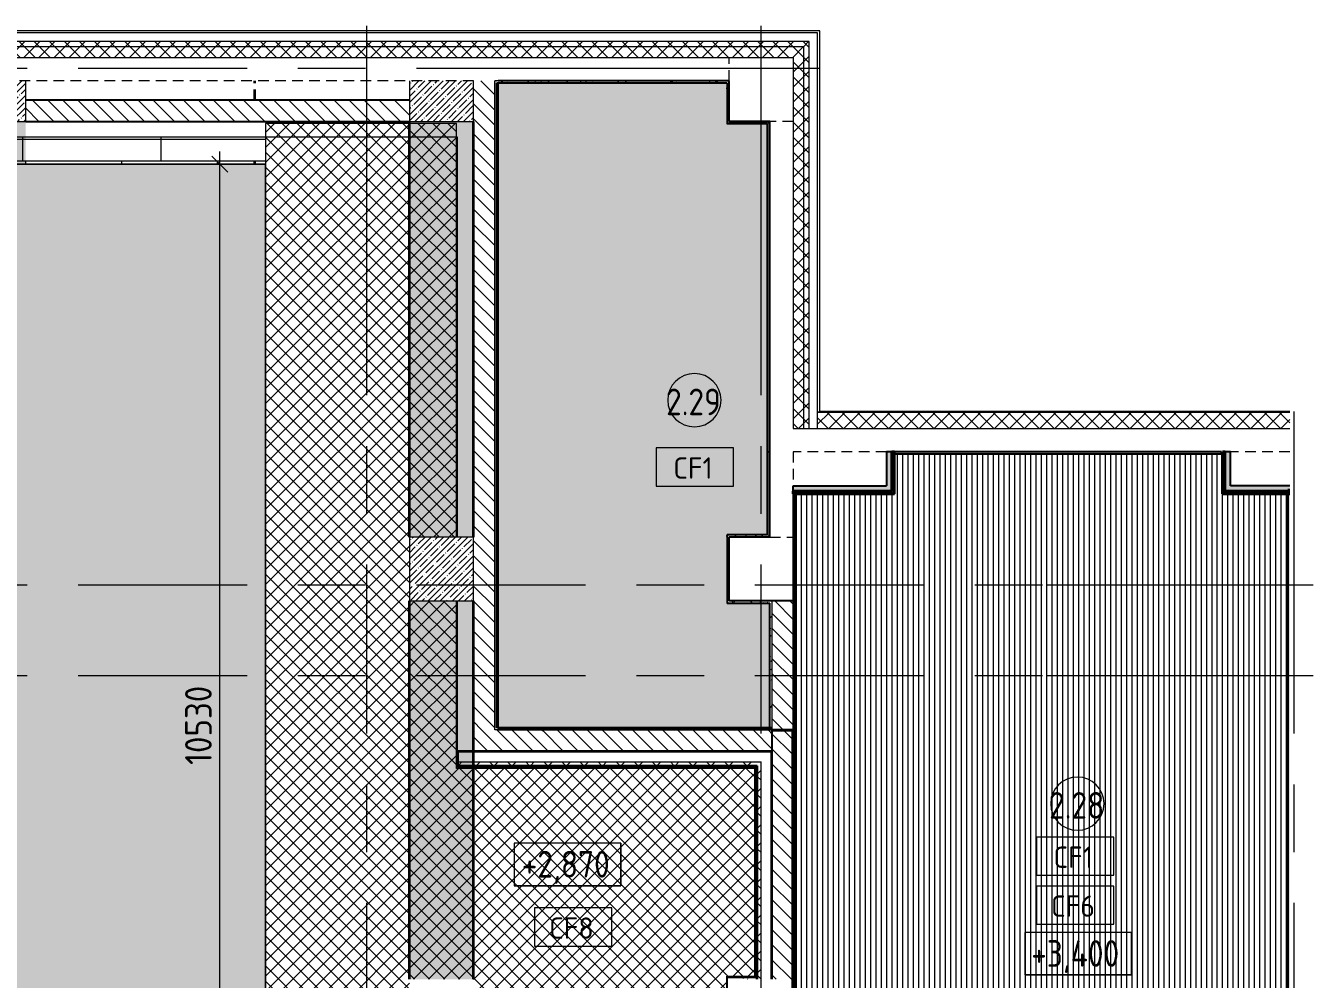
# Model space of a CAD drawing. Header units: millimetres. Extents: x -2911 to 191903, y -8553 to 29000.
# Drawn here: x 26410 to 38490, y 18450 to 27398 of the extents above; entities that cross this region are included whole.
import ezdxf

# ---------------------------------------------------------------- set-up
doc = ezdxf.new("R2010")
doc.units = ezdxf.units.MM
for name, pattern in [('200_ШТРИХ__ш1_п0_6_', [160, 100, -60]), ('200_ШТРИХ_ш1п0_6_', [160, 100, -60]), ('Осевая', [3175, 635, -476.25, 1587.5, -476.25])]:
    doc.linetypes.add(name, pattern=pattern)
for name, color, linetype, lineweight in [('A-ANNO-DIMS', 7, 'Continuous', 9), ('A-ANNO-DIMS-100', 7, 'Continuous', 9), ('A-AREA-1', 7, '200_ШТРИХ_ш1п0_6_', 35), ('A-AREA-IDEN', 7, 'Continuous', 9), ('A-CLNG', 7, 'Continuous', 9), ('A-CLNG-IDEN', 7, 'Continuous', 9), ('A-CLNG-PATT', 7, 'Continuous', 9), ('A-DETL-MBND', 7, '200_ШТРИХ__ш1_п0_6_', 9), ('A-DETL-MBND-1', 7, 'Continuous', 9), ('A-FLOR', 7, 'Continuous', 9), ('A-FLOR-1', 7, 'Continuous', 35), ('A-FLOR-PATT', 7, 'Continuous', 9), ('A-GENM', 7, 'Continuous', 9), ('A-WALL', 7, 'Continuous', 9), ('A-WALL-PATT', 7, 'Continuous', 9), ('G-ANNO-DIMS', 7, 'Continuous', 9), ('I-WALL', 7, 'Continuous', 9), ('S-COLS', 7, 'Continuous', 9), ('S-STRS', 7, 'Continuous', 13), ('Оси', 7, 'Continuous', 9), ('Оси-2', 7, 'Осевая', 9)]:
    doc.layers.add(name, color=color, linetype=linetype, lineweight=lineweight)
for name, color, linetype, lineweight, true_color in [('A-WALL-1', 7, 'Continuous', 25, 0x3c3c3c), ('A-WALL-2', 7, 'Continuous', 35, 0x3c3c3c), ('A-WALL-3', 7, 'Continuous', 13, 0x3c3c3c), ('A-WALL-FNSH-1', 7, 'Continuous', 9, 0x3c3c3c), ('A-WALL-FNSH-2', 7, 'Continuous', 13, 0x3c3c3c)]:
    doc.layers.add(name, color=color, linetype=linetype, lineweight=lineweight, true_color=true_color)
doc.styles.add('GOST Common', font='GOST_Common.ttf', dxfattribs={"width": 0.9, "height": 250})
doc.styles.add('GOST Common_1', font='GOST_Common.ttf', dxfattribs={"height": 200})
doc.styles.add('ISOCPEUR', font='isocpeur.ttf', dxfattribs={"width": 0.9, "height": 250})
doc.dimstyles.new('ISO-2_5_0_9К_БОЛЬШОЙ', dxfattribs={"dimscale": 304.8, "dimtxt": 248.995294, "dimasz": 0.492126, "dimexe": 0.393701, "dimexo": 0.984252, "dimgap": 0, "dimtad": 1, "dimdec": 0, "dimrnd": 10, "dimzin": 0, "dimdsep": 46, "dimtxsty": 'ISOCPEUR', "dimblk1": 'OBLIQUE', "dimblk2": 'OBLIQUE', "dimsah": 1, "dimcen": 0.09, "dimdle": 0.393701, "dimazin": 0, "dimtfac": 1, "dimtdec": 4, "dimtix": 1, "dimtmove": 0, "dimatfit": 3, "dimfxl": 1, "dimtvp": 1, "dimtolj": 1, "dimtzin": 0, "dimarcsym": 2})
pattern_1 = [(45, (0, 0), (-70.71068, 70.71068), []), (135, (0, 0), (-70.71068, -70.71068), [])]
pattern_2 = [(135, (0, 0), (-70.71068, -70.71068), [])]
pattern_3 = [(0, (0, 0), (121.92, 30.48), [10.058, -81.382, 10.058, -81.382, -487.68]), (0, (0, 0), (121.92, 30.48), [-182.88, 10.058, -172.822, 10.058, -81.382, -213.36]), (0, (0, 0), (121.92, 30.48), [-457.2, 10.058, -50.902, 10.058, -142.342]), (120, (45.72, 15.24), (-87.356454, 90.345817), [10.058, -81.382, 10.058, -81.382, -487.68]), (120, (45.72, 15.24), (-87.356454, 90.345817), [-182.88, 10.058, -172.822, 10.058, -81.382, -213.36]), (120, (45.72, 15.24), (-87.356454, 90.345817), [-457.2, 10.058, -50.902, 10.058, -142.342]), (240, (60.96, 76.2), (-34.563546, -120.825817), [10.058, -81.382, 10.058, -81.382, -487.68]), (240, (60.96, 76.2), (-34.563546, -120.825817), [-182.88, 10.058, -172.822, 10.058, -81.382, -213.36]), (240, (60.96, 76.2), (-34.563546, -120.825817), [-457.2, 10.058, -50.902, 10.058, -142.342])]
pattern_4 = [(0, (0, 0), (406.4, 101.6), [33.528, -271.272, 33.528, -271.272, -1625.6]), (0, (0, 0), (406.4, 101.6), [-609.6, 33.528, -576.072, 33.528, -271.272, -711.2]), (0, (0, 0), (406.4, 101.6), [-1524, 33.528, -169.672, 33.528, -474.472]), (120, (152.4, 50.8), (-291.18818, 301.15272), [33.528, -271.272, 33.528, -271.272, -1625.6]), (120, (152.4, 50.8), (-291.18818, 301.15272), [-609.6, 33.528, -576.072, 33.528, -271.272, -711.2]), (120, (152.4, 50.8), (-291.18818, 301.15272), [-1524, 33.528, -169.672, 33.528, -474.472]), (240, (203.2, 254), (-115.21182, -402.75272), [33.528, -271.272, 33.528, -271.272, -1625.6]), (240, (203.2, 254), (-115.21182, -402.75272), [-609.6, 33.528, -576.072, 33.528, -271.272, -711.2]), (240, (203.2, 254), (-115.21182, -402.75272), [-1524, 33.528, -169.672, 33.528, -474.472])]
pattern_5 = [(135, (0, 0), (-84.8528, -84.8528), []), (225, (0, 0), (84.8528, -84.8528), [])]
pattern_6 = [(45, (0, 0), (-106.066, 106.066), []), (135, (0, 0), (-106.066, -106.066), [])]
pattern_7 = [(180, (45880, 41582), (4e-13, -3050), []), (270, (45880, 41582.1), (1300, 8e-14), [])]

# ---------------------------------------------------------------- blocks, each defined once
blk = doc.blocks.new('BSC_Колонна _Прямоугольная - 600х600-V6-План потолков с обозначением видов отделки и геометрии 2 этажа в осях 1-12')
at = {"layer": 'S-COLS'}
h = blk.add_hatch(dxfattribs=at)
h.set_pattern_fill('FP_6', color=256, style=0, pattern_type=2)
h.set_pattern_definition([(45, (-26110, -26800), (-57.02463, 57.02463), []), (45, (-26052.975, -26800), (-57.02463, 57.02463), [100.806, -20.161, 3.353, -16.808])])
h.paths.add_polyline_path([(-300, -300), (300, -300), (300, 80), (-300, 80)])
for p, q in [((-300, 80), (-300, -300)), ((300, -300), (300, 80)), ((-300, -300), (300, -300))]:
    blk.add_line(p, q, dxfattribs=at)
blk = doc.blocks.new('BSC_Колонна _Прямоугольная - 600х600-V10-План потолков с обозначением видов отделки и геометрии 2 этажа в осях 1-12')
at = {"layer": 'S-COLS'}
h = blk.add_hatch(dxfattribs=at)
h.set_pattern_fill('FP_15', color=256, style=0, pattern_type=2)
h.set_pattern_definition([(45, (-30310, -26800), (-57.02463, 57.02463), []), (45, (-30252.975, -26800), (-57.02463, 57.02463), [100.806, -20.161, 3.353, -16.808])])
h.paths.add_polyline_path([(-262, -300), (300, -300), (300, 80), (-300, 80), (-300, -300)])
for p, q in [((-300, 80), (-300, -300)), ((300, -300), (300, 80)), ((-300, -300), (300, -300))]:
    blk.add_line(p, q, dxfattribs=at)
blk = doc.blocks.new('Перекрытия 3 - Перекрытия 4-20977624-План потолков с обозначением видов отделки и геометрии 2 этажа в осях 1-12')
at = {"layer": 'S-STRS'}
for p, q in [((22810, 26099), (22810, 26131)), ((23710, 26099), (23710, 26131)), ((24610, 26099), (24610, 26131)), ((25510, 26099), (25510, 26131)), ((26410, 26099), (26410, 26131)), ((26410, 26099), (26410, 26131)), ((27310, 26099), (27310, 26131)), ((28210, 26099), (28210, 26131))]:
    blk.add_line(p, q, dxfattribs=at)
blk = doc.blocks.new('BSC_Колонна _Прямоугольная - 600х600-V18-План потолков с обозначением видов отделки и геометрии 2 этажа в осях 1-12')
at = {"layer": 'A-DETL-MBND'}
blk.add_line((80, 300), (300, 300), dxfattribs=at)
blk = doc.blocks.new('Стены наклон_ амфитеатр1 - Стены наклон_ амфитеатр-33007412-План потолков с обозначением видов отделки и геометрии 2 этажа в осях 1-12')
at = {"layer": 'A-WALL-PATT'}
h = blk.add_hatch(dxfattribs=at)
h.set_pattern_fill('FP_53', color=256, style=0, pattern_type=2)
h.set_pattern_definition(pattern_7)
h.paths.add_polyline_path([(21915, 26131), (22510, 26131), (22510, 26351), (21915, 26351)])
h.paths.add_polyline_path([(25810, 26131), (26410, 26131), (26410, 26351), (25810, 26351)])
h.paths.add_polyline_path([(30450, 26131), (30460, 26131), (30460, 26351), (30450, 26351), (30450, 26341)])
h = blk.add_hatch(dxfattribs=at)
h.set_pattern_fill('FP_53', color=256, style=0, pattern_type=2)
h.set_pattern_definition(pattern_7)
h.paths.add_polyline_path([(22510, 26131), (25810, 26131), (25810, 26351), (22510, 26351)])
h.paths.add_polyline_path([(26410, 26131), (28660, 26131), (28660, 26351), (26410, 26351)])
at = {"layer": 'A-WALL'}
for p, q in [((21915, 26131), (22510, 26131)), ((22510, 26131), (25810, 26131)), ((25810, 26131), (26410, 26131)), ((26410, 26131), (28660, 26131)), ((30450, 26131), (30460, 26131))]:
    blk.add_line(p, q, dxfattribs=at)
blk = doc.blocks.new('Потолок - Тип 1-33095751-План потолков с обозначением видов отделки и геометрии 2 этажа в осях 1-12')
at = {"layer": 'A-GENM'}
for p, q in [((1011, 10280), (1605, 10280)), ((1605, 10280), (4905, 10280)), ((4905, 10280), (5505, 10280)), ((5505, 10280), (7755, 10280)), ((7755, -250), (7755, 10280)), ((1605, -250), (1011, -250)), ((4905, -250), (1605, -250)), ((5505, -250), (4905, -250)), ((7755, -250), (5505, -250))]:
    blk.add_line(p, q, dxfattribs=at)
blk = doc.blocks.new('BSC_Колонна _Прямоугольная - 600х600-V36-План потолков с обозначением видов отделки и геометрии 2 этажа в осях 1-12')
at = {"layer": 'S-COLS'}
h = blk.add_hatch(dxfattribs=at)
h.set_pattern_fill('FP_55', color=256, style=0, pattern_type=2)
h.set_pattern_definition([(45, (-30310, -22300), (-57.02463, 57.02463), []), (45, (-30252.975, -22300), (-57.02463, 57.02463), [100.806, -20.161, 3.353, -16.808])])
h.paths.add_polyline_path([(-300, -300), (300, -300), (300, 300), (-300, 300)])
for p, q in [((300, 300), (-300, 300)), ((-300, 300), (-300, -300)), ((300, -300), (300, 300)), ((-300, -300), (300, -300))]:
    blk.add_line(p, q, dxfattribs=at)
blk = doc.blocks.new('Марка_Помещения - Номер-25198446-План потолков с обозначением видов отделки и геометрии 2 этажа в осях 1-12')
at = {"layer": 'A-AREA-IDEN'}
for start, end in [(360, 180), (180, 360)]:
    blk.add_arc((0, 0), 2.5, start, end, dxfattribs=at)
blk = doc.blocks.new('М_потолков - Марка_ Имя типа-25382930-План потолков с обозначением видов отделки и геометрии 2 этажа в осях 1-12')
at = {"layer": 'A-CLNG-IDEN'}
for p, q in [((3.625, 1.984375), (-3.625, 1.984375)), ((-3.625, 1.984375), (-3.625, -1.59375)), ((3.625, -1.59375), (3.625, 1.984375)), ((-3.625, -1.59375), (3.625, -1.59375))]:
    blk.add_line(p, q, dxfattribs=at)
blk = doc.blocks.new('Высотные отметки - 10х4_h_-17668695-План потолков с обозначением видов отделки и геометрии 2 этажа в осях 1-12')
at = {"layer": 'G-ANNO-DIMS'}
for p, q in [((-5, 4), (-5, 0)), ((5, 4), (-5, 4)), ((5, 4), (-5, 4)), ((-5, 4), (-5, 0)), ((5, 4), (5, 0)), ((5, 0), (5, 4)), ((5, 0), (-5, 0)), ((-5, 0), (5, 0))]:
    blk.add_line(p, q, dxfattribs=at)
blk = doc.blocks.new('DIMBLOCK79-План потолков с обозначением видов отделки и геометрии 2 этажа в осях 1-12')
at = {"layer": 'A-ANNO-DIMS-100'}
for p, q in [((28232, 15450), (28232, 26219)), ((28426, 26099), (28112, 26099)), ((28232, 26099), (28426, 26099)), ((28426, 15570), (28112, 15570)), ((28232, 15570), (28426, 15570))]:
    blk.add_line(p, q, dxfattribs=at)
at = {"layer": 'A-ANNO-DIMS-100', "lineweight": 20}
for p, q in [((28232, 26099), (28157, 26174)), ((28232, 26099), (28307, 26024)), ((28232, 15570), (28157, 15645)), ((28232, 15570), (28307, 15495))]:
    blk.add_line(p, q, dxfattribs=at)
at = {"layer": 'A-ANNO-DIMS-100', "color": 0, "insert": (27905, 20461), "char_height": 250, "width": 896.38, "attachment_point": 1, "rotation": 90, "line_spacing_factor": 1.149209, "style": 'ISOCPEUR'}
blk.add_mtext('10530', dxfattribs=at)
blk = doc.blocks.new('_Oblique')
at = {"color": 0, "linetype": 'ByBlock', "lineweight": -2}
blk.add_line((-0.5, -0.5), (0.5, 0.5), dxfattribs=at)

msp = doc.modelspace()

# ---------------------------------------------------------------- hatches: boundary and pattern name
at = {"layer": 'A-CLNG-PATT'}
msp.add_hatch(color=256, dxfattribs=at).paths.add_polyline_path([(33389, 20811), (33389, 21979), (32989, 21979), (32989, 22621), (33369, 22621), (33369, 26479), (32989, 26479), (32989, 26859), (30843.1, 26859), (30843.1, 20811), (32473.2, 20811)])
h = msp.add_hatch(dxfattribs=at)
h.set_pattern_fill('FP_9', color=256, style=0, pattern_type=2)
h.set_pattern_definition(pattern_1)
h.paths.add_polyline_path([(32988, 14010), (32988, 18480), (33250, 18480), (33250, 20429), (30610, 20429), (30610, 15570), (31040, 15570), (31040, 14010), (32473.2, 14010)])
h.paths.add_polyline_path([(30010, 15570), (30010, 26480), (28660, 26480), (28660, 15570), (28834.9, 15570)])
h = msp.add_hatch(dxfattribs=at)
h.set_pattern_fill('FP_9', color=256, style=0, pattern_type=2)
h.set_pattern_definition(pattern_1)
h.paths.add_polyline_path([(30610, 15570), (30610, 17850), (30010, 17850), (30010, 15570), (30590.4, 15570)])
h.paths.add_polyline_path([(30010, 18450), (30610, 18450), (30610, 20429), (30450, 20429), (30450, 22000), (30010, 22000), (30010, 19234.6)])
h.paths.add_polyline_path([(30450, 22600), (30450, 26480), (30010, 26480), (30010, 22600), (30217.1, 22600)])
h = msp.add_hatch(color=256, dxfattribs=at)
h.paths.add_polyline_path([(22509.7, 15570), (25810, 15570), (25810, 26099), (22509.7, 26099), (22509.7, 15611.5)])
h.paths.add_polyline_path([(26410, 15570), (28660, 15570), (28659.7, 26099), (26410, 26099), (26410, 19533.6)])
at = {"layer": 'A-DETL-MBND'}
h = msp.add_hatch(dxfattribs=at)
h.set_pattern_fill('FP_49', color=256, style=0, pattern_type=2)
h.set_pattern_definition([(270, (35940, 19289.5), (50, 3e-15), [])])
h.paths.add_polyline_path([(38249, 15200), (38249, 23004), (37640, 23004), (37640, 23379), (34561, 23379), (34561, 23003), (33631, 23003), (33631, 17871), (34231, 17871), (34231, 15200), (36111.5, 15200)])
at = {"layer": 'A-DETL-MBND-1'}
msp.add_hatch(color=256, dxfattribs=at).paths.add_polyline_path([(34561, 23003), (34560, 23004), (34560.9, 23003)])
at = {"layer": 'A-FLOR'}
h = msp.add_hatch(dxfattribs=at)
h.set_pattern_fill('FP_11', color=256, style=0, pattern_type=2)
h.set_pattern_definition([(45, (0, 0), (-57.02463, 57.02463), []), (45, (57.025, 0), (-57.02463, 57.02463), [100.806, -20.161, 3.353, -16.808])])
h.paths.add_polyline_path([(18110.3, 15200), (18710, 15200), (18710, 26300), (18110.3, 26300), (18110, 15200)])
h.paths.add_polyline_path([(22509.7, 15200), (22509.7, 26500), (21915.3, 26500), (21915.3, 15200)])
h.paths.add_polyline_path([(30010, 15200), (30610, 15200), (30610, 17850), (30010, 17850), (30010, 15611.5)])
h.paths.add_polyline_path([(25810, 15200), (26410, 15200), (26410, 26500), (25810, 26500), (25810, 19533.6)])
h.paths.add_polyline_path([(30610, 18450), (30610, 22000), (30010, 22000), (30010, 18450), (30437.4, 18450)])
h.paths.add_polyline_path([(30010, 22600), (30610, 22600), (30610, 26500), (30010, 26500), (30010, 23455.7)])
at = {"layer": 'A-FLOR-PATT'}
h = msp.add_hatch(dxfattribs=at)
h.set_pattern_fill('FP_41', color=256, style=0, pattern_type=2)
h.set_pattern_definition([(270, (32210, 23811), (600, 4e-14), []), (0, (32210, 23811), (0, 600), [])])
h.paths.add_polyline_path([(30830, 20810), (33390, 20811), (33389, 21980), (32990, 21980), (32990, 22620), (33370, 22621), (33369, 26480), (32990, 26480), (32989, 26860), (30830, 26859), (30830, 20811)])
h.paths.add_polyline_path([(33389, 20811), (30843.1, 20811), (30843.1, 26859), (32989, 26858.9), (32990, 26479), (33369, 26479), (33369, 22621), (32989, 22620), (32990, 21979), (33389, 21978), (33389, 21235.7)])
h = msp.add_hatch(color=256, dxfattribs=at)
h.paths.add_polyline_path([(33631, 140), (33631, 141), (33630, 521), (33630, 520), (33630, 140)])
h.paths.add_polyline_path([(37324.3, 140), (37970, 141), (37970, 420), (38250, 421), (38249, 5250), (37190, 5250), (37190, 7920), (37189, 7920), (37190, 5249), (38249, 5249), (38249, 421), (37969, 420), (37969, 141), (35911, 141), (35910, 521), (35910, 519.9), (35911, 140), (36186.5, 140)])
h.paths.add_polyline_path([(32990, 140), (32990, 520), (32989, 520), (32989, 141), (32989.9, 140)])
h.paths.add_polyline_path([(30930, 140), (30931, 141), (30930, 140.8)])
h.paths.add_polyline_path([(30931, 535.4), (30931, 7921), (30930, 7920), (30930, 539.1)])
h.paths.add_polyline_path([(33010, 7200.7), (33010, 7201), (33002.5, 7207.1)])
h.paths.add_polyline_path([(33610, 7300.1), (33618.4, 7307.6), (33663.3, 7363.8), (33698.1, 7426.8), (33721.8, 7494.8), (33733.6, 7565.8), (33732.9, 7640.2), (33720.9, 7708.7), (33696.6, 7776.5), (33661.3, 7839.2), (33615.9, 7895.1), (33610, 7900), (33610, 7307.6)])
h.paths.add_polyline_path([(33010, 7301.1), (33009.9, 7898.9), (32979.1, 7866.7), (32938.8, 7807), (32909.2, 7741.4), (32890.8, 7668.6), (32884.7, 7600), (32810, 7599.8), (32810.3, 7595.7), (32885, 7596.4), (32892.4, 7522.1), (32910.4, 7455.2), (32940.6, 7389.8), (32983.5, 7328.3), (33007, 7304.1)])
h.paths.add_polyline_path([(20010, 7920), (20093, 7921), (20093, 10880), (19989, 10879), (19989, 8313.4), (19990.8, 8320), (20027.1, 8184.8), (19989, 8184.7), (19989, 7921), (19989, 7920)])
h.paths.add_polyline_path([(20110, 7920), (20150, 7921), (20150, 7930), (20110, 7930), (20110, 7920.4)])
h.paths.add_polyline_path([(130, 8520), (131, 8521), (131, 10599), (130, 10599), (130, 8521)])
h.paths.add_polyline_path([(38270, 10679), (37970, 10680), (37970.5, 11220), (38250, 11221), (38249, 11221), (37969, 11220), (37970, 10679), (37994.1, 10679)])
h.paths.add_polyline_path([(20110, 10870), (20150, 10870), (20150, 10880), (20110, 10879)])
h.paths.add_polyline_path([(13690.3, 10879), (13690.3, 10897.8), (13674.3, 10897.8), (13675.1, 10879)])
h.paths.add_polyline_path([(940.9, 10879), (4281, 10880), (4280, 10880), (546, 10879)])
h.paths.add_polyline_path([(6780, 10880), (6781, 10880), (6780, 10897.8)])
h.paths.add_polyline_path([(20230, 10880), (20231, 10880), (20231, 13759), (20230, 13759), (20230, 10890)])
h.paths.add_polyline_path([(13674.3, 11397.8), (13690.3, 11397.8), (13690.3, 14600), (13674.3, 14600), (13674.3, 11421)])
h.paths.add_polyline_path([(4280, 11397.8), (4281, 11397.8), (4281, 13999), (6781, 14000), (6780, 14000), (4280, 13999), (4280, 11421)])
h.paths.add_polyline_path([(6781, 11397.8), (6780, 11421), (6780, 11420), (6780, 11397.8)])
h.paths.add_polyline_path([(34231, 13759), (34230, 13760), (34230, 13759)])
h.paths.add_polyline_path([(34231, 17850), (34230, 17871), (33631, 17872.1), (33632, 17870), (34230, 17869.5), (34230, 17850)])
h.paths.add_polyline_path([(34561, 23379), (37640, 23379), (37640, 23400), (37630, 23399), (37630, 23380), (34561, 23380)])
at = {"layer": 'A-WALL'}
h = msp.add_hatch(dxfattribs=at)
h.set_pattern_fill('FP_9', color=256, style=0, pattern_type=2)
h.set_pattern_definition(pattern_1)
h.paths.add_polyline_path([(33710, 27200), (33710, 27250), (13710, 27250), (13710, 27200), (33686, 27200)])
h = msp.add_hatch(dxfattribs=at)
h.set_pattern_fill('FP_9', color=256, style=0, pattern_type=2)
h.set_pattern_definition(pattern_1)
h.paths.add_polyline_path([(33079.6, 27100), (33610, 27100), (33610, 27200), (13710, 27200), (13710, 27100), (32473.2, 27100)])
h = msp.add_hatch(dxfattribs=at)
h.set_pattern_fill('FP_9', color=256, style=0, pattern_type=2)
h.set_pattern_definition(pattern_1)
h.paths.add_polyline_path([(33610, 23620), (33710, 23620), (33710, 27200), (33610, 27200), (33610, 25416.7)])
h = msp.add_hatch(dxfattribs=at)
h.set_pattern_fill('FP_9', color=256, style=0, pattern_type=2)
h.set_pattern_definition(pattern_1)
h.paths.add_polyline_path([(33760, 23620), (33760, 27250), (33710, 27250), (33710, 23620)])
h = msp.add_hatch(dxfattribs=at)
h.set_pattern_fill('FP_9', color=256, style=0, pattern_type=2)
h.set_pattern_definition(pattern_1)
h.paths.add_polyline_path([(38270, 23620), (38270, 23770), (33840, 23770), (33840, 23620), (36111.5, 23620)])
at = {"layer": 'I-WALL'}
h = msp.add_hatch(dxfattribs=at)
h.set_pattern_fill('FP_8', color=256, style=0, pattern_type=2)
h.set_pattern_definition(pattern_2)
h.paths.add_polyline_path([(30654, 20790), (30810, 20790), (30810, 26880), (30610, 26880), (30610, 20790)])
h = msp.add_hatch(dxfattribs=at)
h.set_pattern_fill('FP_40', color=256, style=0, pattern_type=2)
h.set_pattern_definition(pattern_3)
h.paths.add_polyline_path([(30810, 20810), (30830, 20811), (30830, 26880), (30810, 26880), (30810, 21494.6)])
h = msp.add_hatch(dxfattribs=at)
h.set_pattern_fill('FP_40', color=256, style=0, pattern_type=2)
h.set_pattern_definition(pattern_3)
h.paths.add_polyline_path([(33010, 26860), (33010, 26880), (30843.1, 26880), (30843.1, 26860), (32990, 26860)])
h = msp.add_hatch(dxfattribs=at)
h.set_pattern_fill('FP_40', color=256, style=0, pattern_type=2)
h.set_pattern_definition(pattern_3)
h.paths.add_polyline_path([(32990, 26480), (33010, 26480), (33010, 26860), (32990, 26859)])
h = msp.add_hatch(dxfattribs=at)
h.set_pattern_fill('FP_8', color=256, style=0, pattern_type=2)
h.set_pattern_definition(pattern_2)
h.paths.add_polyline_path([(30010, 26500), (30010, 26700), (26410, 26700), (26410, 26500), (28834.9, 26500)])
h = msp.add_hatch(dxfattribs=at)
h.set_pattern_fill('FP_40', color=256, style=0, pattern_type=2)
h.set_pattern_definition(pattern_3)
h.paths.add_polyline_path([(33390, 26480), (33390, 26500), (33010, 26500), (33010, 26480), (33370, 26480)])
h = msp.add_hatch(dxfattribs=at)
h.set_pattern_fill('FP_40', color=256, style=0, pattern_type=2)
h.set_pattern_definition(pattern_3)
h.paths.add_polyline_path([(33390, 22620), (33390, 26480), (33370, 26479), (33370, 22620)])
for points in [[(34485, 23079), (34535, 23079), (34535, 23400), (34485, 23400)], [(37715, 23029), (37715, 23399), (37665, 23399), (37665, 23029)], [(34535, 23029), (34535, 23079), (33610, 23079), (33610, 23029), (33686, 23029)], [(37715, 23029), (38270, 23029), (38270, 23079), (37715, 23079)]]:
    msp.add_hatch(color=256, dxfattribs=at).paths.add_polyline_path(points)
h = msp.add_hatch(dxfattribs=at)
h.set_pattern_fill('FP_42', color=256, style=0, pattern_type=2)
h.set_pattern_definition(pattern_6)
h.paths.add_polyline_path([(34547.5, 23029), (34547.5, 23400), (34535, 23400), (34535, 23029)])
h = msp.add_hatch(dxfattribs=at)
h.set_pattern_fill('FP_42', color=256, style=0, pattern_type=2)
h.set_pattern_definition(pattern_6)
h.paths.add_polyline_path([(34547.5, 23016.5), (34560, 23016.5), (34560, 23400), (34547.5, 23400), (34547.5, 23029)])
h = msp.add_hatch(dxfattribs=at)
h.set_pattern_fill('FP_40', color=256, style=0, pattern_type=2)
h.set_pattern_definition(pattern_3)
h.paths.add_polyline_path([(34560, 23380), (37630, 23380), (37630, 23400), (34560, 23400)])
h = msp.add_hatch(dxfattribs=at)
h.set_pattern_fill('FP_42', color=256, style=0, pattern_type=2)
h.set_pattern_definition(pattern_6)
h.paths.add_polyline_path([(37652.5, 23004), (37652.5, 23399), (37640, 23399), (37640, 23004)])
h = msp.add_hatch(dxfattribs=at)
h.set_pattern_fill('FP_42', color=256, style=0, pattern_type=2)
h.set_pattern_definition(pattern_6)
h.paths.add_polyline_path([(37665, 23016.5), (37665, 23399), (37652.5, 23399), (37652.5, 23016.5)])
h = msp.add_hatch(dxfattribs=at)
h.set_pattern_fill('FP_42', color=256, style=0, pattern_type=2)
h.set_pattern_definition(pattern_6)
h.paths.add_polyline_path([(34547.5, 23016.5), (34547.5, 23029), (33610, 23029), (33610, 23016.5), (33686, 23016.5)])
h = msp.add_hatch(dxfattribs=at)
h.set_pattern_fill('FP_42', color=256, style=0, pattern_type=2)
h.set_pattern_definition(pattern_6)
h.paths.add_polyline_path([(34560, 23004), (34560, 23016.5), (33610, 23016.5), (33610, 23004), (33686, 23004)])
h = msp.add_hatch(dxfattribs=at)
h.set_pattern_fill('FP_40', color=256, style=0, pattern_type=2)
h.set_pattern_definition(pattern_3)
h.paths.add_polyline_path([(33610, 17850), (33630, 17850), (33630, 23004), (33610, 23004), (33610, 18062.8)])
h = msp.add_hatch(dxfattribs=at)
h.set_pattern_fill('FP_42', color=256, style=0, pattern_type=2)
h.set_pattern_definition(pattern_6)
h.paths.add_polyline_path([(37652.5, 23004), (38270, 23004), (38270, 23016.5), (37652.5, 23016.5)])
h = msp.add_hatch(dxfattribs=at)
h.set_pattern_fill('FP_42', color=256, style=0, pattern_type=2)
h.set_pattern_definition(pattern_6)
h.paths.add_polyline_path([(37715, 23016.5), (38270, 23016.5), (38270, 23029), (37665, 23029), (37665, 23016.5)])
h = msp.add_hatch(dxfattribs=at)
h.set_pattern_fill('FP_40', color=256, style=0, pattern_type=2)
h.set_pattern_definition(pattern_3)
h.paths.add_polyline_path([(38250, 11200), (38270, 11200), (38270, 23041.5), (38250, 23041.5), (38250, 11220)])
h = msp.add_hatch(dxfattribs=at)
h.set_pattern_fill('FP_40', color=256, style=0, pattern_type=2)
h.set_pattern_definition(pattern_3)
h.paths.add_polyline_path([(32990, 22000), (33010, 22000), (33010, 22620), (32990, 22620), (32990, 22475.2)])
h = msp.add_hatch(dxfattribs=at)
h.set_pattern_fill('FP_40', color=256, style=0, pattern_type=2)
h.set_pattern_definition(pattern_3)
h.paths.add_polyline_path([(33390, 22600), (33390, 22620), (33010, 22620), (33010, 22600)])
h = msp.add_hatch(dxfattribs=at)
h.set_pattern_fill('FP_40', color=256, style=0, pattern_type=2)
h.set_pattern_definition(pattern_3)
h.paths.add_polyline_path([(32990, 21980), (33390, 21980), (33390, 22000), (32990, 22000)])
h = msp.add_hatch(dxfattribs=at)
h.set_pattern_fill('FP_40', color=256, style=0, pattern_type=2)
h.set_pattern_definition(pattern_3)
h.paths.add_polyline_path([(33410, 20790), (33410, 22000), (33390, 22000), (33390, 20790)])
h = msp.add_hatch(dxfattribs=at)
h.set_pattern_fill('FP_8', color=256, style=0, pattern_type=2)
h.set_pattern_definition(pattern_2)
h.paths.add_polyline_path([(33610, 20790), (33610, 22000), (33410, 22000), (33410, 20790)])
h = msp.add_hatch(dxfattribs=at)
h.set_pattern_fill('FP_8', color=256, style=0, pattern_type=2)
h.set_pattern_definition(pattern_2)
h.paths.add_polyline_path([(33410, 20590), (33410, 20780), (30843.1, 20780), (30843.1, 20790), (30610, 20790), (30610, 20590), (32473.2, 20590)])
h = msp.add_hatch(dxfattribs=at)
h.set_pattern_fill('FP_40', color=256, style=0, pattern_type=2)
h.set_pattern_definition(pattern_3)
h.paths.add_polyline_path([(32473.2, 20790), (33410, 20790), (33410, 20810), (30843.1, 20810), (30843.1, 20790), (31260.4, 20790)])
h = msp.add_hatch(dxfattribs=at)
h.set_pattern_fill('FP_8', color=256, style=0, pattern_type=2)
h.set_pattern_definition(pattern_2)
h.paths.add_polyline_path([(33410, 20780), (33410, 20790), (30843.1, 20790), (30843.1, 20780), (32473.2, 20780)])
h = msp.add_hatch(dxfattribs=at)
h.set_pattern_fill('FP_8', color=256, style=0, pattern_type=2)
h.set_pattern_definition(pattern_2)
h.paths.add_polyline_path([(33410, 18450), (33599.8, 18450), (33599.8, 20780), (33410, 20780), (33410, 18470)])
h = msp.add_hatch(dxfattribs=at)
h.set_pattern_fill('FP_44', color=256, style=0, pattern_type=2)
h.set_pattern_definition(pattern_5)
h.paths.add_polyline_path([(33260, 20453), (33273, 20453), (33273, 20490), (30460, 20490), (30460, 20453), (33079.6, 20453)])
h = msp.add_hatch(dxfattribs=at)
h.set_pattern_fill('FP_43', color=256, style=0, pattern_type=2)
h.set_pattern_definition(pattern_4)
h.paths.add_polyline_path([(33079.6, 20440), (33260, 20440), (33260, 20453), (30460, 20453), (30460, 20440), (32473.2, 20440)])
h = msp.add_hatch(dxfattribs=at)
h.set_pattern_fill('FP_43', color=256, style=0, pattern_type=2)
h.set_pattern_definition(pattern_4)
h.paths.add_polyline_path([(33260, 18470), (33273, 18470), (33273, 20453), (33260, 20453), (33260, 18553.1)])
h = msp.add_hatch(dxfattribs=at)
h.set_pattern_fill('FP_44', color=256, style=0, pattern_type=2)
h.set_pattern_definition(pattern_5)
h.paths.add_polyline_path([(33273, 18450), (33310, 18450), (33310, 20490), (33273, 20490), (33273, 18470)])
h = msp.add_hatch(dxfattribs=at)
h.set_pattern_fill('FP_40', color=256, style=0, pattern_type=2)
h.set_pattern_definition(pattern_3)
h.paths.add_polyline_path([(33273, 18450), (33273, 18470), (32990, 18470), (32990, 18450), (33079.6, 18450)])

# ---------------------------------------------------------------- linework, layer by layer
at = {"layer": 'A-AREA-1'}
for p, q in [((28560, 26700), (28560, 26880)), ((28560, 26099), (28560, 26131.1))]:
    msp.add_line(p, q, dxfattribs=at)
at = {"layer": 'A-CLNG'}
for p, q in [((30843.1, 26859), (30843.1, 20811)), ((30010, 26480), (28660, 26480)), ((28660, 26480), (28660, 15570)), ((30450, 26480), (30011.1, 26480)), ((30450, 22600), (30450, 26480)), ((28659.7, 26099), (21915.3, 26099)), ((33359, 22621), (33369, 22621)), ((30450, 20429), (30450, 22000)), ((33250, 20429), (30450, 20429)), ((33250, 18480), (33250, 20429)), ((32988, 14010), (32988, 18480)), ((32988, 18480), (33250, 18480))]:
    msp.add_line(p, q, dxfattribs=at)
at = {"layer": 'A-DETL-MBND'}
for p, q in [((33010, 26880), (33010, 27100)), ((33010, 26880), (33010, 27100)), ((30610, 26880), (22510, 26880)), ((30843.1, 26880), (30810, 26880)), ((33610, 26500), (33390, 26500)), ((33610, 26500), (33390, 26500)), ((33610, 23400), (33610, 23079)), ((34485, 23400), (33610, 23400)), ((37640, 23379), (34561, 23379)), ((37640, 23379), (34561, 23379)), ((34561, 23379), (34561, 23003)), ((34561, 23379), (34561, 23004)), ((38270, 23400), (37630, 23400)), ((37630, 23380), (37640, 23380)), ((33631, 23004), (33631, 17871)), ((34561, 23003), (33631, 23003)), ((33631, 23003), (33631, 17871)), ((34560, 23004), (34561, 23004)), ((37640, 23004), (37640, 23003)), ((38249, 23003), (37640, 23003)), ((38249, 15200), (38249, 23004)), ((38249, 23003), (38249, 23004)), ((33390, 22600), (33610, 22600))]:
    msp.add_line(p, q, dxfattribs=at)
at = {"layer": 'A-FLOR'}
for q in [(30010, 26500), (30610, 26500)]:
    msp.add_line((30010, 26500), q, dxfattribs=at)
at = {"layer": 'A-FLOR-1'}
for p, q in [((30010, 22600), (30010, 26500)), ((30610, 22600), (30610, 26500)), ((30010, 18450), (30010, 22000)), ((30610, 18450), (30610, 22000))]:
    msp.add_line(p, q, dxfattribs=at)
at = {"layer": 'A-WALL'}
for p, q in [((33760, 27250), (-270.5, 27250)), ((33710, 27200), (-270.5, 27200)), ((33710, 23620), (33710, 27200)), ((33760, 23620), (33760, 27250)), ((30810, 20790), (30810, 26880)), ((33840, 23620), (33840, 23773)), ((38270, 23770), (33840, 23770)), ((33860, 23778), (33860, 23773)), ((34547.5, 23016.5), (34547.5, 23400)), ((37652.5, 23016.5), (37652.5, 23399)), ((34547.5, 23016.5), (33610, 23016.5)), ((38270, 23016.5), (37652.5, 23016.5)), ((33410, 22000), (33410, 20790)), ((30843.1, 20790), (30810, 20790)), ((30460, 20490), (33310, 20490)), ((33310, 18450), (33310, 20490)), ((33260, 18470), (33273, 18470))]:
    msp.add_line(p, q, dxfattribs=at)
at = {"layer": 'A-WALL-1'}
for p, q in [((30830, 20810), (30830, 26860)), ((32990, 26860), (30830, 26860)), ((33010, 26880), (30843.1, 26880)), ((32990, 26860), (32990, 26480)), ((33010, 26500), (33010, 26880)), ((30010, 26700), (26410, 26700)), ((26410, 26500), (30010, 26500)), ((30610, 26500), (30610, 22600)), ((33370, 26480), (32990, 26480)), ((33390, 26500), (33010, 26500)), ((33370, 22620), (33370, 26480)), ((33390, 22600), (33390, 26500)), ((34485, 23400), (34485, 23079)), ((34535, 23400), (34485, 23400)), ((37630, 23400), (34560, 23400)), ((34560, 23380), (37630, 23380)), ((37630, 23380), (37630, 23400)), ((37715, 23399), (37665, 23399)), ((37715, 23079), (37715, 23399)), ((33610, 23079), (34485, 23079)), ((33610, 23029), (33610, 23079)), ((38270, 23079), (37715, 23079)), ((33610, 23004), (33610, 17850)), ((33630, 17850), (33630, 23004)), ((38250, 23041.5), (38250, 11220)), ((38270, 23041.5), (38250, 23041.5)), ((32990, 22620), (32990, 21980)), ((33370, 22620), (32990, 22620)), ((33010, 22000), (33010, 22600)), ((33390, 22600), (33010, 22600)), ((30610, 22000), (30610, 20590)), ((33610, 22000), (33010, 22000)), ((32990, 21980), (33390, 21980)), ((33390, 20790), (33390, 21980)), ((33410, 20810), (30830, 20810)), ((33610, 20790), (30843.1, 20790)), ((33410, 20790), (33410, 20590)), ((30460, 20453), (30460, 20440)), ((33260, 20440), (30460, 20440)), ((33260, 20440), (33260, 18470)), ((32990, 18470), (33260, 18470)), ((32990, 17830), (32990, 18470))]:
    msp.add_line(p, q, dxfattribs=at)
at = {"layer": 'A-WALL-2'}
for p, q in [((34560, 23400), (34535, 23400)), ((34535, 23029), (34535, 23400)), ((34560, 23004), (34560, 23400)), ((37665, 23399), (37640, 23399)), ((37640, 23004), (37640, 23399)), ((37665, 23029), (37665, 23399)), ((33610, 23004), (33610, 23029)), ((34535, 23029), (33610, 23029)), ((33610, 23004), (34560, 23004)), ((37640, 23004), (38270, 23004)), ((38270, 23029), (37665, 23029)), ((30460, 20590), (33410, 20590)), ((30460, 20590), (30460, 20453)), ((33410, 18450), (33410, 20590)), ((30460, 20453), (33273, 20453)), ((33273, 18450), (33273, 20453))]:
    msp.add_line(p, q, dxfattribs=at)
at = {"layer": 'A-WALL-3'}
for p, q in [((33840, 27330), (-270.5, 27330)), ((33840, 23773), (33840, 27330)), ((18710.3, 27100), (33610, 27100)), ((33610, 27100), (33610, 23620)), ((33610, 23620), (38270, 23620))]:
    msp.add_line(p, q, dxfattribs=at)
at = {"layer": 'A-WALL-FNSH-1'}
for p, q in [((33860, 27350), (-270.5, 27350)), ((33860, 23778), (33860, 27350)), ((38270, 23778), (33860, 23778))]:
    msp.add_line(p, q, dxfattribs=at)
at = {"layer": 'A-WALL-FNSH-2'}
for p, q in [((30831, 26859), (30831, 20811)), ((30831, 26859), (32990, 26859)), ((32989, 26859), (32989, 26479)), ((32989, 26479), (33369, 26479)), ((33369, 26479), (33369, 22620)), ((38270, 23773), (33840, 23773)), ((33390, 23400), (33370, 23400)), ((33370, 23399), (33390, 23399)), ((37639, 23379), (37639, 22999.5)), ((37640, 23379), (37639, 23379)), ((37639, 22999.5), (37640, 22999.5)), ((37640, 22999.5), (37640, 23004)), ((32989, 22621), (32989, 21979)), ((33359, 22621), (32989, 22621)), ((33359, 22620), (33359, 22621)), ((32989, 21979), (33389, 21979)), ((33389, 21979), (33389, 20811)), ((33389, 20811), (30831, 20811))]:
    msp.add_line(p, q, dxfattribs=at)
at = {"layer": 'I-WALL'}
for p, q in [((30460, 26351), (21915.3, 26351)), ((30460, 22600), (30460, 26351)), ((30460, 20590), (30460, 22000)), ((33410, 20780), (33599.8, 20780)), ((33599.8, 17870), (33599.8, 20780)), ((30460, 20439), (33260, 20439)), ((33250, 18480), (33260, 18480))]:
    msp.add_line(p, q, dxfattribs=at)
at = {"layer": 'Оси'}
for p, q in [((29610, 24898.1), (29610, 27398.1)), ((33310, 24898.1), (33310, 27398.1)), ((31360, 27000), (33860, 27000)), ((38310, 21277.7), (38310, 23777.7)), ((35990, 22150), (38490, 22150)), ((35990, 21300), (38490, 21300))]:
    msp.add_line(p, q, dxfattribs=at)
at = {"layer": 'Оси-2'}
for p, q in [((389, 27000), (31360, 27000)), ((29610, 593.7), (29610, 24898.1)), ((33310, 593.7), (33310, 24898.1)), ((389, 22150), (35990, 22150)), ((389, 21300), (35990, 21300)), ((38310, 593.7), (38310, 21277.7))]:
    msp.add_line(p, q, dxfattribs=at)

# ---------------------------------------------------------------- block references
at = {"layer": 'A-AREA-IDEN', "xscale": 99.99999999999993, "yscale": 99.99999999999993, "zscale": 99.99999999999993}
for p in [(32683.6, 23884.2), (36277.1, 20098)]:
    msp.add_blockref('Марка_Помещения - Номер-25198446-План потолков с обозначением видов отделки и геометрии 2 этажа в осях 1-12', p, dxfattribs=at)
at = {"layer": 'A-CLNG-IDEN', "xscale": 99.99999999999993, "yscale": 99.99999999999993, "zscale": 99.99999999999993}
for p in [(32688.6, 23237.7), (36255.8, 19585.4), (36255.8, 19126.6), (31546.8, 18920.5)]:
    msp.add_blockref('М_потолков - Марка_ Имя типа-25382930-План потолков с обозначением видов отделки и геометрии 2 этажа в осях 1-12', p, dxfattribs=at)
at = {"layer": 'A-DETL-MBND'}
msp.add_blockref('BSC_Колонна _Прямоугольная - 600х600-V18-План потолков с обозначением видов отделки и геометрии 2 этажа в осях 1-12', (33310, 22300), dxfattribs=at)
at = {"layer": 'A-GENM'}
msp.add_blockref('Потолок - Тип 1-33095751-План потолков с обозначением видов отделки и геометрии 2 этажа в осях 1-12', (20904.7, 15818.5), dxfattribs=at)
at = {"layer": 'A-WALL'}
msp.add_blockref('Стены наклон_ амфитеатр1 - Стены наклон_ амфитеатр-33007412-План потолков с обозначением видов отделки и геометрии 2 этажа в осях 1-12', (0, 0), dxfattribs=at)
at = {"layer": 'G-ANNO-DIMS', "xscale": 99.99999999999993, "yscale": 99.99999999999993, "zscale": 99.99999999999993}
for p in [(31492.8, 19327.5), (36283.6, 18490.2)]:
    msp.add_blockref('Высотные отметки - 10х4_h_-17668695-План потолков с обозначением видов отделки и геометрии 2 этажа в осях 1-12', p, dxfattribs=at)
at = {"layer": 'S-COLS'}
for name, p in [('BSC_Колонна _Прямоугольная - 600х600-V6-План потолков с обозначением видов отделки и геометрии 2 этажа в осях 1-12', (26110, 26800)), ('BSC_Колонна _Прямоугольная - 600х600-V10-План потолков с обозначением видов отделки и геометрии 2 этажа в осях 1-12', (30310, 26800)), ('BSC_Колонна _Прямоугольная - 600х600-V36-План потолков с обозначением видов отделки и геометрии 2 этажа в осях 1-12', (30310, 22300))]:
    msp.add_blockref(name, p, dxfattribs=at)
at = {"layer": 'S-STRS'}
msp.add_blockref('Перекрытия 3 - Перекрытия 4-20977624-План потолков с обозначением видов отделки и геометрии 2 этажа в осях 1-12', (0, 0), dxfattribs=at)

# ---------------------------------------------------------------- texts
at = {"layer": 'A-AREA-IDEN', "char_height": 250, "width": 663.797, "attachment_point": 1, "style": 'GOST Common'}
for s, insert in [('2.29', (32417.9, 23992.8)), ('2.28', (36011.4, 20206.6))]:
    msp.add_mtext(s, dxfattribs=dict(at, insert=insert))
at = {"layer": 'A-CLNG-IDEN', "char_height": 200, "attachment_point": 1, "style": 'GOST Common_1'}
for s, insert, width in [('CF1', (32485.8, 23347.5), 472.996), ('CF1', (36053, 19695.2), 472.996), ('CF6', (36030, 19236.3), 529.114), ('CF8', (31321, 19030.2), 529.114)]:
    msp.add_mtext(s, dxfattribs=dict(at, insert=insert, width=width))
at = {"layer": 'G-ANNO-DIMS', "char_height": 250, "attachment_point": 1, "line_spacing_factor": 1.022761, "style": 'GOST Common'}
for s, insert, width in [('+2,870', (31064.2, 19654.2), 1028.823), ('+3,400', (35843.6, 18816.9), 1055.976)]:
    msp.add_mtext(s, dxfattribs=dict(at, insert=insert, width=width))

# ---------------------------------------------------------------- dimensions: what is measured, and where the dimension line sits
at = {"layer": 'A-ANNO-DIMS'}
dim = msp.add_linear_dim(base=(28231.8, 26099), p1=(28125.8, 15570), p2=(28125.8, 26099), angle=90, dimstyle='ISO-2_5_0_9К_БОЛЬШОЙ', override={"dimpost": '<>', "dimfxl": 10528.999888}, dxfattribs=at)
dim.commit()
dim.dimension.update_dxf_attribs({"geometry": 'DIMBLOCK79-План потолков с обозначением видов отделки и геометрии 2 этажа в осях 1-12', "text_midpoint": (28106.8, 20834.5)})

doc.saveas('drawing.dxf')
